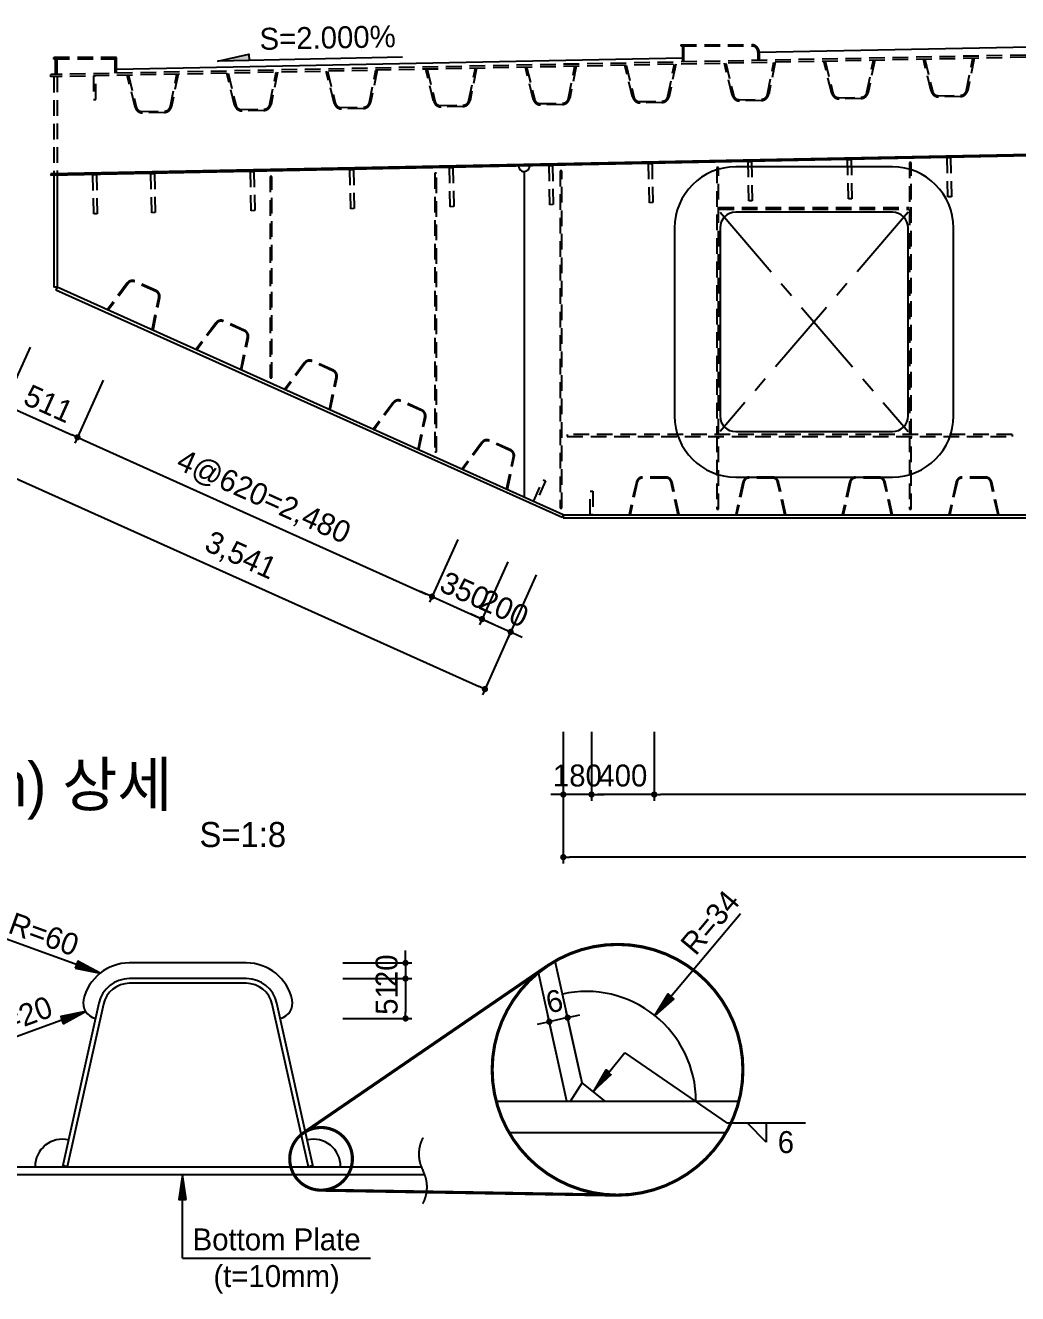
# Model space of a CAD drawing. Extents: x 2940 to 32027, y 1294 to 22572.
# Drawn here: x 6198 to 12530, y 2724 to 10817 of the extents above; entities that cross this region are included whole.
import ezdxf
from ezdxf.enums import TextEntityAlignment as Align

# ---------------------------------------------------------------- set-up
doc = ezdxf.new("R2010")
doc.units = 0
doc.header["$LTSCALE"] = 400
doc.linetypes.add('CENTER', pattern=[2, 1.25, -0.25, 0.25, -0.25])
doc.linetypes.add('HIDDEN', pattern=[0.375, 0.25, -0.125])
for name, color, linetype in [('_BAR_MARK_LNE', 1, 'Continuous'), ('CS-CNTL', 1, 'CENTER'), ('CS-CUTL', 1, 'CENTER'), ('CS-DIML', 1, 'Continuous'), ('CS-LEAL', 1, 'Continuous'), ('CS-LIN2', 1, 'Continuous'), ('CS-PATT', 1, 'Continuous'), ('CS-STEL-MAJR', 3, 'Continuous'), ('CS-STEL-MINR', 8, 'HIDDEN'), ('CS-SYMB', 3, 'Continuous'), ('CS-TEXT2', 6, 'Continuous'), ('CS-TEXT3', 2, 'Continuous'), ('CS-TEXT4', 7, 'Continuous'), ('CX-KEYP-LINE', 7, 'Continuous'), ('DIML', 1, 'Continuous')]:
    doc.layers.add(name, color=color, linetype=linetype)
doc.styles.add('HY견고딕', font='')
doc.styles.add('휴먼고딕', font='')
doc.styles.get('HY견고딕').set_extended_font_data('HYgtrE')
doc.styles.get('휴먼고딕').set_extended_font_data('휴먼고딕')
doc.dimstyles.new('일반도면_0001', dxfattribs={"dimtxt": 3.5, "dimasz": 1, "dimexe": 1, "dimexo": 5, "dimgap": 1.25, "dimtad": 1, "dimdec": 0, "dimzin": 0, "dimdsep": 46, "dimlunit": 6, "dimtxsty": '휴먼고딕', "dimblk": 'DOT', "dimcen": 0, "dimclrd": 1, "dimclre": 1, "dimclrt": 7, "dimadec": 0, "dimazin": 0, "dimtfac": 1, "dimtdec": 0, "dimtix": 1, "dimtmove": 2, "dimatfit": 3, "dimldrblk": 'NONE', "dimfxl": 1, "dimfrac": 2, "dimtolj": 1, "dimtzin": 0, "dimarcsym": 0})

# ---------------------------------------------------------------- blocks, each defined once
blk = doc.blocks.new('하부리브(320)')
at = {"layer": 'CS-STEL-MAJR'}
for points in [[(117.952120160684, 189.1563482385827, 0.4142135612881154), (133.135673010489, 213.0197034205194, 0.3515053981153542), (74.5653108417755, 259.9999999954016), (-74.5653108645929, 259.9999999936554, 0.3515053981527951), (-133.1356730101397, 213.0197034251178, 0.4142135614368478), (-117.9521201675525, 189.1563482385827)], [(160.0000000039581, 1.164153218269348e-10), (113.6122189444723, 208.6798022810835, 0.3515053981909682), (74.56531084200833, 239.9999999987776), (-74.56531084992457, 240.000000000291, 0.3515053982100823), (-113.612218950293, 208.6798022807925), (-159.9999999888241, -2.91038304567337e-10)], [(159.7105828509666, 1.301970345142763), (153.8535466211615, 5.820766091346741e-11), (107.7551827293355, 207.377831939375, 0.3515053981966936), (74.56531084317248, 234.0000000015134), (-74.56531086284667, 233.9999999979627, 0.3515053983389), (-107.7551827343414, 207.377831939375), (-153.8535466211615, 0), (-159.7105828521308, 1.301970339904074)]]:
    blk.add_lwpolyline(points, format="xyb", dxfattribs=at)
for centre, start, end in [((-159.9999999888241, -2.91038304567337e-10), 77.46740071724906, 179.9999989027675), ((160.0000001818407, -8.004135452210903e-07), 359.9999997598762, 102.5325992892621)]:
    blk.add_arc(centre, 35, start, end, dxfattribs=at)
blk = doc.blocks.new('_Dot')
at = {"layer": 'DIML'}
blk.add_line((0, 0), (-1, 0), dxfattribs=at)
at = {"layer": 'DIML', "const_width": 0.5}
blk.add_lwpolyline([(-0.25, 0, 1), (0.25, 0, 1)], format="xyb", close=True, dxfattribs=at)
blk = doc.blocks.new('*D86')
at = {"layer": 'CS-DIML', "color": 1, "lineweight": -2, "transparency": 16777216}
for p, q in [((8624.179350205513, 4874.461773278812), (8624.179350205513, 4914.461773278812)), ((8224.179350205528, 4834.461773278812), (8664.179350205513, 4834.461773278812)), ((8624.179350205513, 4834.461773278812), (8624.179350205513, 4734.461773295692)), ((8224.179350205528, 4734.461773295692), (8664.179350205513, 4734.461773295692)), ((8624.179350205513, 4694.461773295692), (8624.179350205513, 4654.461773295692))]:
    blk.add_line(p, q, dxfattribs=at)
at = {"layer": 'Defpoints', "color": 0, "transparency": 16777216}
for p in [(8224.179350205528, 4834.461773278812), (8224.179350205528, 4734.461773295692), (8624.179350205513, 4734.461773295692)]:
    blk.add_point(p, dxfattribs=at)
at = {"layer": 'CS-DIML', "color": 1, "lineweight": -2, "transparency": 16777216, "xscale": 40, "yscale": 40, "zscale": 40}
for p, rotation in [((8624.179350205513, 4834.461773278812), 270), ((8624.179350205513, 4734.461773295692), 90)]:
    blk.add_blockref('_Dot', p, dxfattribs=dict(at, rotation=rotation))
at = {"layer": 'CS-DIML', "color": 7, "transparency": 16777216, "insert": (8503.820375846539, 4784.461773287253), "char_height": 140, "attachment_point": 5, "rotation": 90, "style": '휴먼고딕'}
blk.add_mtext('\\A1;20', dxfattribs=at)
blk = doc.blocks.new('_None')
blk = doc.blocks.new('*D87')
at = {"layer": 'CS-DIML', "color": 1, "lineweight": -2, "transparency": 16777216}
for p, q in [((8224.179350205528, 4734.461773295692), (8664.179350205513, 4734.461773295692)), ((8624.179350205513, 4694.461773295692), (8624.179350205513, 4520.243514494718)), ((8224.179350205528, 4480.243514494718), (8664.179350205513, 4480.243514494718))]:
    blk.add_line(p, q, dxfattribs=at)
at = {"layer": 'Defpoints', "color": 0, "transparency": 16777216}
for p in [(8224.179350205528, 4734.461773295692), (8224.179350205528, 4480.243514494718), (8624.179350205513, 4480.243514494718)]:
    blk.add_point(p, dxfattribs=at)
at = {"layer": 'CS-DIML', "color": 1, "lineweight": -2, "transparency": 16777216, "xscale": 40, "yscale": 40, "zscale": 40}
for p, rotation in [((8624.179350205513, 4734.461773295692), 90), ((8624.179350205513, 4480.243514494718), 270)]:
    blk.add_blockref('_Dot', p, dxfattribs=dict(at, rotation=rotation))
at = {"layer": 'CS-DIML', "color": 7, "transparency": 16777216, "insert": (8504.179350205513, 4607.352643895206), "char_height": 140, "attachment_point": 5, "rotation": 90, "style": '휴먼고딕'}
blk.add_mtext('\\A1;51', dxfattribs=at)
blk = doc.blocks.new('*D95')
at = {"layer": 'CS-DIML', "color": 1, "lineweight": -2, "transparency": 16777216}
for p, q in [((9628.034626204972, 4069.206748373037), (9532.556801120365, 4498.72273750161)), ((9658.377327892238, 4485.715236281094), (9541.236603400785, 4459.675829399011)), ((9745.175350696452, 4095.246155255003), (9649.69752561182, 4524.762144383693)), ((9697.424235994838, 4494.395038561514), (9736.471144097437, 4503.074840841932)), ((9502.189695298184, 4450.996027118592), (9463.142787195586, 4442.316224838173))]:
    blk.add_line(p, q, dxfattribs=at)
at = {"layer": 'Defpoints', "color": 0, "transparency": 16777216}
for p in [(9541.236603400785, 4459.675829399011), (9628.034626204972, 4069.206748373037), (9745.175350696452, 4095.246155255003)]:
    blk.add_point(p, dxfattribs=at)
at = {"layer": 'CS-DIML', "color": 1, "lineweight": -2, "transparency": 16777216, "xscale": 40, "yscale": 40, "zscale": 40}
for p, rotation in [((9541.236603400785, 4459.675829399011), 12.53259928601215), ((9658.377327892238, 4485.715236281094), 192.5325992860122)]:
    blk.add_blockref('_Dot', p, dxfattribs=dict(at, rotation=rotation))
at = {"layer": 'CS-DIML', "color": 7, "transparency": 16777216, "insert": (9573.767558805253, 4589.83625714785), "char_height": 140, "attachment_point": 5, "rotation": 12.53259928601215, "style": '휴먼고딕'}
blk.add_mtext('\\A1;6', dxfattribs=at)
blk = doc.blocks.new('*D162')
at = {"layer": 'CS-DIML', "color": 1, "lineweight": -2, "transparency": 16777216}
for p, q in [((9276.125048074973, 7393.732913219642), (9095.787123996903, 6992.38738485308)), ((9458.554833721028, 7311.76112953582), (9278.21690964325, 6910.415601169913)), ((9075.695523607072, 7045.267698711598), (9039.209566482898, 7061.662055445941)), ((9112.181480731246, 7028.873341977254), (9294.611266377595, 6946.901558294087)), ((9331.097223501769, 6930.507201559744), (9367.583180625943, 6914.1128448254))]:
    blk.add_line(p, q, dxfattribs=at)
at = {"layer": 'Defpoints', "color": 0, "transparency": 16777216}
for p in [(9276.125048074973, 7393.732913219642), (9458.554833721028, 7311.76112953582), (9294.611266377595, 6946.901558294087)]:
    blk.add_point(p, dxfattribs=at)
at = {"layer": 'CS-DIML', "color": 1, "lineweight": -2, "transparency": 16777216, "xscale": 40, "yscale": 40, "zscale": 40}
for p, rotation in [((9112.181480731246, 7028.873341977254), 335.8040274175415), ((9294.611266377595, 6946.901558294087), 155.8040274175415)]:
    blk.add_blockref('_Dot', p, dxfattribs=dict(at, rotation=rotation))
at = {"layer": 'CS-DIML', "color": 7, "transparency": 16777216, "insert": (9252.726572599939, 7097.67275958495), "char_height": 140, "attachment_point": 5, "rotation": 335.8040274175415, "style": '휴먼고딕'}
blk.add_mtext('\\A1;200', dxfattribs=at)
blk = doc.blocks.new('*D163')
at = {"layer": 'CS-DIML', "color": 1, "lineweight": -2, "transparency": 16777216}
for p, q in [((8956.872923263036, 7537.183534635484), (8776.534999184743, 7135.838006268429)), ((9276.125048074973, 7393.732913219642), (9095.787123997197, 6992.387384853737)), ((8756.443398794912, 7188.718320126947), (8719.957441670738, 7205.112676861291)), ((8792.929355919086, 7172.323963392603), (9112.18148073154, 7028.873341977911)), ((9148.667437855715, 7012.478985243568), (9185.153394979889, 6996.084628509224))]:
    blk.add_line(p, q, dxfattribs=at)
at = {"layer": 'Defpoints', "color": 0, "transparency": 16777216}
for p in [(8956.872923263036, 7537.183534635484), (9276.125048074973, 7393.732913219642), (9112.18148073154, 7028.873341977911)]:
    blk.add_point(p, dxfattribs=at)
at = {"layer": 'CS-DIML', "color": 1, "lineweight": -2, "transparency": 16777216, "xscale": 40, "yscale": 40, "zscale": 40}
for p, rotation in [((8792.929355919086, 7172.323963392603), 335.8040274175415), ((9112.18148073154, 7028.873341977911), 155.8040274175415)]:
    blk.add_blockref('_Dot', p, dxfattribs=dict(at, rotation=rotation))
at = {"layer": 'CS-DIML', "color": 7, "transparency": 16777216, "insert": (9001.885617370832, 7210.383962134536), "char_height": 140, "attachment_point": 5, "rotation": 335.8040274175415, "style": '휴먼고딕'}
blk.add_mtext('\\A1;350', dxfattribs=at)
blk = doc.blocks.new('*D164')
at = {"layer": 'CS-DIML', "color": 1, "lineweight": -2, "transparency": 16777216}
for p, q in [((6694.738829284914, 8553.635787532088), (6514.400905203482, 8152.290259158047)), ((6567.281219062, 8172.381859547878), (8756.44339879543, 7188.718320128102)), ((8956.872923263036, 7537.183534635484), (8776.534999185262, 7135.838006269584))]:
    blk.add_line(p, q, dxfattribs=at)
at = {"layer": 'Defpoints', "color": 0, "transparency": 16777216}
for p in [(6694.738829284914, 8553.635787532088), (8956.872923263036, 7537.183534635484), (8792.929355919605, 7172.323963393758)]:
    blk.add_point(p, dxfattribs=at)
at = {"layer": 'CS-DIML', "color": 1, "lineweight": -2, "transparency": 16777216, "xscale": 40, "yscale": 40, "zscale": 40}
for p, rotation in [((6530.795261937826, 8188.776216282222), 155.8040274175415), ((8792.929355919605, 7172.323963393758), 335.8040274175415)]:
    blk.add_blockref('_Dot', p, dxfattribs=dict(at, rotation=rotation))
at = {"layer": 'CS-DIML', "color": 7, "transparency": 16777216, "insert": (7715.459244406377, 7799.831103513175), "char_height": 140, "attachment_point": 5, "rotation": 335.8040274175415, "style": '휴먼고딕'}
blk.add_mtext('\\A1;4@620=2,480', dxfattribs=at)
blk = doc.blocks.new('*D165')
at = {"layer": 'CS-DIML', "color": 1, "lineweight": -2, "transparency": 16777216}
for p, q in [((6228.554832302107, 8763.107796843531), (6048.216908223952, 8361.762268478566)), ((6694.738829284914, 8553.635787532086), (6514.400905207167, 8152.290259168027)), ((6101.097222082504, 8381.85386886831), (6494.309304817424, 8205.170573026578))]:
    blk.add_line(p, q, dxfattribs=at)
at = {"layer": 'Defpoints', "color": 0, "transparency": 16777216}
for p in [(6228.554832302107, 8763.107796843531), (6694.738829284914, 8553.635787532086), (6530.795261941571, 8188.776216292174)]:
    blk.add_point(p, dxfattribs=at)
at = {"layer": 'CS-DIML', "color": 1, "lineweight": -2, "transparency": 16777216, "xscale": 40, "yscale": 40, "zscale": 40}
for p, rotation in [((6064.611264958357, 8398.248225602712), 155.8040274174464), ((6530.795261941571, 8188.776216292174), 335.8040274174464)]:
    blk.add_blockref('_Dot', p, dxfattribs=dict(at, rotation=rotation))
at = {"layer": 'CS-DIML', "color": 7, "transparency": 16777216, "insert": (6346.886333653178, 8402.970092319885), "char_height": 140, "attachment_point": 5, "rotation": 335.80402741744643, "style": '휴먼고딕'}
blk.add_mtext('\\A1;511', dxfattribs=at)
blk = doc.blocks.new('*D166')
at = {"layer": 'CS-DIML', "color": 1, "lineweight": -2, "transparency": 16777216}
for p, q in [((6064.611264957318, 8398.248225602405), (5884.273340874323, 7996.902697224886)), ((5937.153654732841, 8016.994297614716), (9094.18174191, 6598.436343786703)), ((9294.611266377608, 6946.90155829409), (9114.273342299832, 6545.556029928185))]:
    blk.add_line(p, q, dxfattribs=at)
at = {"layer": 'Defpoints', "color": 0, "transparency": 16777216}
for p in [(6064.611264957318, 8398.248225602405), (9294.611266377608, 6946.90155829409), (9130.667699034175, 6582.041987052359)]:
    blk.add_point(p, dxfattribs=at)
at = {"layer": 'CS-DIML', "color": 1, "lineweight": -2, "transparency": 16777216, "xscale": 40, "yscale": 40, "zscale": 40}
for p, rotation in [((5900.667697608667, 8033.38865434906), 155.8040274175415), ((9130.667699034175, 6582.041987052359), 335.8040274175415)]:
    blk.add_blockref('_Dot', p, dxfattribs=dict(at, rotation=rotation))
at = {"layer": 'CS-DIML', "color": 7, "transparency": 16777216, "insert": (7569.264633799084, 7426.996334375895), "char_height": 140, "attachment_point": 5, "rotation": 335.8040274175415, "style": '휴먼고딕'}
blk.add_mtext('\\A1;3,541', dxfattribs=at)
blk = doc.blocks.new('*D172')
at = {"layer": 'CS-DIML', "color": 1, "lineweight": -2, "transparency": 16777216}
for p, q in [((10210.69557943378, 6309.30363346322), (10210.69557943378, 5869.30363346322)), ((19050.6955794396, 6309.30363346322), (19050.6955794396, 5869.30363346322)), ((19010.6955794396, 5909.30363346322), (10250.69557943378, 5909.30363346322))]:
    blk.add_line(p, q, dxfattribs=at)
at = {"layer": 'Defpoints', "color": 0, "transparency": 16777216}
for p in [(10210.69557943378, 6309.30363346322), (19050.6955794396, 6309.30363346322), (10210.69557943378, 5909.30363346322)]:
    blk.add_point(p, dxfattribs=at)
at = {"layer": 'CS-DIML', "color": 1, "lineweight": -2, "transparency": 16777216, "xscale": 40, "yscale": 40, "zscale": 40, "rotation": 180}
blk.add_blockref('_Dot', (10210.69557943378, 5909.30363346322), dxfattribs=at)
at = {"layer": 'CS-DIML', "color": 1, "lineweight": -2, "transparency": 16777216, "xscale": 40, "yscale": 40, "zscale": 40}
blk.add_blockref('_Dot', (19050.6955794396, 5909.30363346322), dxfattribs=at)
at = {"layer": 'CS-DIML', "color": 7, "transparency": 16777216, "insert": (14630.69557943669, 6040.07286423245), "char_height": 140, "attachment_point": 5, "style": '휴먼고딕'}
blk.add_mtext('\\A1;13@680=8,840', dxfattribs=at)
blk = doc.blocks.new('*D173')
at = {"layer": 'CS-DIML', "color": 1, "lineweight": -2, "transparency": 16777216}
for p, q in [((9810.695579457766, 6309.30363346322), (9810.695579457766, 5869.30363346322)), ((10210.69557943378, 6309.30363346322), (10210.69557943378, 5869.30363346322)), ((10170.69557943378, 5909.30363346322), (9850.695579457766, 5909.30363346322))]:
    blk.add_line(p, q, dxfattribs=at)
at = {"layer": 'Defpoints', "color": 0, "transparency": 16777216}
for p in [(9810.695579457766, 6309.30363346322), (10210.69557943378, 6309.30363346322), (9810.695579457766, 5909.30363346322)]:
    blk.add_point(p, dxfattribs=at)
at = {"layer": 'CS-DIML', "color": 1, "lineweight": -2, "transparency": 16777216, "xscale": 40, "yscale": 40, "zscale": 40, "rotation": 180}
blk.add_blockref('_Dot', (9810.695579457766, 5909.30363346322), dxfattribs=at)
at = {"layer": 'CS-DIML', "color": 1, "lineweight": -2, "transparency": 16777216, "xscale": 40, "yscale": 40, "zscale": 40}
blk.add_blockref('_Dot', (10210.69557943378, 5909.30363346322), dxfattribs=at)
at = {"layer": 'CS-DIML', "color": 7, "transparency": 16777216, "insert": (10010.69557944577, 6029.662607822194), "char_height": 140, "attachment_point": 5, "style": '휴먼고딕'}
blk.add_mtext('\\A1;400', dxfattribs=at)
blk = doc.blocks.new('*D174')
at = {"layer": 'CS-DIML', "color": 1, "lineweight": -2, "transparency": 16777216}
for p, q in [((9630.69557943169, 6309.30363346322), (9630.69557943169, 5869.30363346322)), ((9810.695579457766, 6309.30363346322), (9810.695579457766, 5869.30363346322)), ((9590.69557943169, 5909.30363346322), (9550.69557943169, 5909.30363346322)), ((9810.695579457766, 5909.30363346322), (9630.69557943169, 5909.30363346322)), ((9850.695579457766, 5909.30363346322), (9890.695579457766, 5909.30363346322))]:
    blk.add_line(p, q, dxfattribs=at)
at = {"layer": 'Defpoints', "color": 0, "transparency": 16777216}
for p in [(9630.69557943169, 6309.30363346322), (9810.695579457766, 6309.30363346322), (9630.69557943169, 5909.30363346322)]:
    blk.add_point(p, dxfattribs=at)
at = {"layer": 'CS-DIML', "color": 1, "lineweight": -2, "transparency": 16777216, "xscale": 40, "yscale": 40, "zscale": 40}
blk.add_blockref('_Dot', (9630.69557943169, 5909.30363346322), dxfattribs=at)
at = {"layer": 'CS-DIML', "color": 1, "lineweight": -2, "transparency": 16777216, "xscale": 40, "yscale": 40, "zscale": 40, "rotation": 180}
blk.add_blockref('_Dot', (9810.695579457766, 5909.30363346322), dxfattribs=at)
at = {"layer": 'CS-DIML', "color": 7, "transparency": 16777216, "insert": (9720.695579444728, 6029.662607822194), "char_height": 140, "attachment_point": 5, "style": '휴먼고딕'}
blk.add_mtext('\\A1;180', dxfattribs=at)
blk = doc.blocks.new('*D177')
at = {"layer": 'CS-DIML', "color": 1, "lineweight": -2, "transparency": 16777216}
for p, q in [((9630.69557943169, 5909.30363346322), (9630.69557943169, 5469.30363346322)), ((19630.69557944659, 5909.30363346322), (19630.69557944659, 5469.30363346322)), ((19590.69557944659, 5509.30363346322), (9670.69557943169, 5509.30363346322))]:
    blk.add_line(p, q, dxfattribs=at)
at = {"layer": 'Defpoints', "color": 0, "transparency": 16777216}
for p in [(9630.69557943169, 5909.30363346322), (19630.69557944659, 5909.30363346322), (9630.69557943169, 5509.30363346322)]:
    blk.add_point(p, dxfattribs=at)
at = {"layer": 'CS-DIML', "color": 1, "lineweight": -2, "transparency": 16777216, "xscale": 40, "yscale": 40, "zscale": 40, "rotation": 180}
blk.add_blockref('_Dot', (9630.69557943169, 5509.30363346322), dxfattribs=at)
at = {"layer": 'CS-DIML', "color": 1, "lineweight": -2, "transparency": 16777216, "xscale": 40, "yscale": 40, "zscale": 40}
blk.add_blockref('_Dot', (19630.69557944659, 5509.30363346322), dxfattribs=at)
at = {"layer": 'CS-DIML', "color": 7, "transparency": 16777216, "insert": (14630.69557943914, 5640.07286423245), "char_height": 140, "attachment_point": 5, "style": '휴먼고딕'}
blk.add_mtext('\\A1;10,000', dxfattribs=at)

msp = doc.modelspace()

# ---------------------------------------------------------------- hatches: boundary and pattern name
at = {"layer": 'CS-LEAL'}
msp.add_hatch(color=256, dxfattribs=at).paths.add_polyline_path([(7624.77582443627, 10633.94170837807), (7425.615652488232, 10589.95050573899), (7625.575664484226, 10593.94970597878)])

# ---------------------------------------------------------------- linework, layer by layer
at = {"layer": '_BAR_MARK_LNE'}
for p, q in [((10023.34665278262, 4261.450696094986), (9823.802382978938, 4011.450696094676)), ((10023.34665278262, 4261.450696094986), (10676.09711680246, 3811.450696095237)), ((11176.09711680246, 3811.450696095237), (10676.09711680246, 3811.450696095237)), ((10926.09711680246, 3691.450696095237), (10806.09711680246, 3811.450696095237)), ((10926.09711680246, 3811.450696095237), (10926.09711680246, 3691.450696095237))]:
    msp.add_line(p, q, dxfattribs=at)
msp.add_lwpolyline([(9823.802382978938, 4011.450696094676, 0, 47.99999999999999, 0), (9923.61453087713, 4136.500826570178, 0, 0, 0)], format="xyseb", dxfattribs=at)
msp.add_lwpolyline([(9823.802382978938, 4011.450696094676), (9904.857011305903, 4151.472648754921), (9923.61453087721, 4136.500826570225)], dxfattribs=at)
at = {"layer": 'CS-CNTL'}
for p, q in [((11830.69557943914, 9624.863679341479), (10630.69557943914, 8224.863679341479)), ((10630.69557943914, 9624.863679341479), (11830.69557943914, 8224.863679341479))]:
    msp.add_line(p, q, dxfattribs=at)
at = {"layer": 'CS-CUTL'}
msp.add_lwpolyline([(8735.095620508117, 3719.461773301491, 0.2499999999999996), (8735.095620508117, 3509.461773301491, -0.2500000000000003), (8735.095620508117, 3299.461773301491)], format="xyb", dxfattribs=at)
at = {"layer": 'CS-LEAL'}
for p, q in [((10214.8131994834, 4498.924078064072), (10761.18266771696, 5150.061854715199)), ((6674.558591243192, 4768.480528013819), (6054.361461524495, 4994.213822608761)), ((6582.664824264204, 4524.178818716018), (5962.467694545507, 4298.445524121076)), ((7201.390356552816, 2950.336183843401), (7201.390356552816, 3484.461773301276)), ((7201.390356552816, 2950.336183843405), (8401.390356552816, 2950.336183843405))]:
    msp.add_line(p, q, dxfattribs=at)
for points in [[(7625.575664484226, 10593.94970597878), (7425.615652488232, 10589.95050573899), (7624.77582443627, 10633.94170837807), (7625.575664484226, 10593.94970597887)], [(6515.999288477629, 4800.651128047053), (6674.558591243192, 4768.480528013819), (6532.416255357268, 4845.756373844803)], [(10336.0442836681, 4606.064286330618), (10214.8131994834, 4498.924078064067), (10299.27415039837, 4636.918091595586)], [(6440.522488378272, 4446.902972885038), (6582.664824264204, 4524.178818716018), (6424.105521498634, 4492.008218682788)], [(7225.39035655294, 3324.461773301193), (7201.390356552816, 3484.461773301276), (7177.390356552853, 3324.46177330124)]]:
    msp.add_lwpolyline(points, close=True, dxfattribs=at)
for points in [[(6674.558591243192, 4768.480528013819, 0, 48, 0), (6524.207771917449, 4823.203750945928, 0, 0, 0)], [(10214.8131994834, 4498.924078064067, 0, 47.99999999999999, 0), (10317.65921703324, 4621.491188963102, 0, 0, 0)], [(6582.664824264204, 4524.178818716018, 0, 48, 0), (6432.314004938453, 4469.455595783913, 0, 0, 0)], [(7201.390356552816, 3484.461773301276, 0, 48, 0), (7201.390356553013, 3324.461773301124, 0, 0, 0)]]:
    msp.add_lwpolyline(points, format="xyseb", dxfattribs=at)
at = {"layer": 'CS-LIN2'}
for p, q in [((16630.69557943914, 10758.86647906012), (10880.6955794395, 10643.86647906059)), ((10390.69557943955, 10609.06647906052), (6780.695579439212, 10536.8664790608))]:
    msp.add_line(p, q, dxfattribs=at)
at = {"layer": 'CS-PATT'}
msp.add_line((9380.695579438965, 9884.737691937991), (9380.695579438965, 7807.197012669991), dxfattribs=at)
msp.add_arc((9380.695579438965, 9919.737691937991), 35, 181.1457628388003, 1.145762838800301, dxfattribs=at)
at = {"layer": 'CS-STEL-MAJR'}
for p, q in [((16630.69557943914, 10074.7396917376), (6360.695579436753, 9869.339691738163)), ((16630.69557943914, 10064.73769193757), (6360.695579436753, 9859.337691938128)), ((9380.695579438965, 9929.739691738027), (9380.695579438965, 9919.737691937991)), ((6360.695579436753, 9869.339691738163), (6360.695579436753, 9859.337691938128)), ((6380.695578014245, 9859.737691909688), (6380.695578014274, 9146.210346647074)), ((6400.695578014245, 9860.137691909682), (6400.695578014274, 9146.210346647074)), ((6400.695578014274, 9146.210346647074), (6380.695578014274, 9146.210346647074)), ((6400.695578014274, 9146.210346647074), (6392.863887233863, 9127.80750394473)), ((9630.69557943169, 7694.863679339616), (6400.695578014303, 9146.210346647089)), ((9622.498401064455, 7676.620700777554), (6392.862329027208, 9127.803842483527)), ((9630.69557943169, 7694.863679339616), (9622.498401064484, 7676.620700777452)), ((9630.69557943169, 7694.863679339616), (19630.69557944659, 7694.863679340548)), ((9630.69557943169, 7694.863679339616), (9630.69557943169, 7674.863679339383)), ((9630.69557943169, 7674.863679339383), (19630.69557944659, 7674.86367934078)), ((9676.2494729139, 3952.880333939451), (9750.782679555588, 4070.021058249878)), ((9896.822086402288, 3952.880333939478), (9750.782679555588, 4070.021058249878)), ((9202.225236610386, 3952.880333939396), (10751.41893619842, 3952.880333939576)), ((9284.00156151333, 3752.880333938983), (10669.64261129553, 3752.880333939176)), ((5723.680520827351, 3534.461773301226), (8723.680520827373, 3534.461773301575)), ((5746.510720188824, 3484.461773301073), (8746.510720188824, 3484.461773301491))]:
    msp.add_line(p, q, dxfattribs=at)
for points in [[(10340.69557943914, 9524.863679341479), (10340.69557943914, 8324.863679341479, 0.4142135623730951), (10730.69557943914, 7934.863679341479), (11730.69557943914, 7934.863679341479, 0.4142135623730951), (12120.69557943914, 8324.863679341479), (12120.69557943914, 9524.863679341479, 0.4142135623730951), (11730.69557943914, 9914.863679341479), (10730.69557943914, 9914.863679341479, 0.4142135623730951)], [(10630.69557943914, 9524.863679341479), (10630.69557943914, 8324.863679341479, 0.414213562373095), (10730.69557943914, 8224.863679341479), (11730.69557943914, 8224.863679341479, 0.414213562373095), (11830.69557943914, 8324.863679341479), (11830.69557943914, 9524.863679341479, 0.414213562373095), (11730.69557943914, 9624.863679341479), (10730.69557943914, 9624.863679341479, 0.414213562373095)]]:
    msp.add_lwpolyline(points, format="xyb", close=True, dxfattribs=at)
for points in [[(9750.782679555588, 4070.021058249878), (9578.181456894716, 4846.483915400406)], [(9653.893018746356, 3952.880333942127), (9471.558476050792, 4773.129448218333)]]:
    msp.add_lwpolyline(points, dxfattribs=at)
msp.add_arc((9776.82208995994, 3952.880317932691), 700, 359.9999997598762, 102.5325992889569, dxfattribs=at)
at = {"layer": 'CS-STEL-MINR'}
for p, q in [((16630.69557943914, 10708.86647906012), (6360.695579437277, 10503.46647906093)), ((16630.69557943914, 10694.86367934008), (6360.695579436753, 10489.46367934064)), ((10380.69557943955, 10693.86931681074), (10832.69557943955, 10693.86931681074)), ((10380.69557943955, 10685.86931681074), (10832.69557943955, 10685.86931681074)), ((6780.695579439343, 10611.86647906168), (6380.695579441206, 10611.86647906168)), ((6380.695579441206, 10601.86647763419), (6380.695579441206, 10611.86647906168)), ((6780.695579439343, 10511.86647906168), (6780.695579439343, 10611.86647906168)), ((10872.69557943955, 10645.86931681076), (10872.69557943955, 10593.70927878049)), ((10880.69557943955, 10645.86931681076), (10880.69557943955, 10593.86927878039)), ((6780.695579439343, 10601.86647768285), (6380.695579441206, 10601.86647763419)), ((6390.695579437481, 10504.06647906093), (6390.695579441206, 10601.86647763419)), ((6390.695578012557, 10504.06647903253), (6390.69557801442, 10601.85847843405)), ((6400.695578012557, 10504.26647903248), (6400.69557801442, 10601.86647763536)), ((6770.695578012557, 10511.66647903332), (6770.695578012557, 10601.86647768146)), ((6360.695579436753, 10489.46367934064), (6360.695579437277, 10503.46647906093)), ((6380.695578014216, 10489.86367931238), (6380.695578014245, 9869.739691709723)), ((6400.695578014216, 10490.26367931228), (6400.695578014245, 9870.139691709717)), ((10620.69557943914, 9654.863679341479), (11840.69557943914, 9654.863679341479)), ((10620.69557943914, 9644.863679341479), (11840.69557943914, 9644.863679341479)), ((12495.6955794392, 8206.863679342352), (12495.6955794392, 8194.863679342061))]:
    msp.add_line(p, q, dxfattribs=at)
for points in [[(10380.69557943955, 10693.86931681074), (10380.69557943955, 10685.86931681074)], [(10390.69557943955, 10685.86931681074), (10390.69557943955, 10584.0692787804)], [(10398.69557943955, 10685.86931681074), (10398.69557943955, 10584.22927878041)], [(10620.69557943914, 8206.863679341945), (10620.69557943914, 9909.563679341432), (10610.69557943879, 9909.563679341432), (10610.69557943885, 8206.863679341945)], [(11850.69557943931, 8206.863679342177), (11850.69557943914, 9942.163679341293), (11840.69557943879, 9942.163679341293), (11840.69557943908, 8206.863679342177)], [(12495.6955794392, 8206.863679342352), (9655.69557945404, 8206.863679341945), (9655.69557945404, 8194.863679341712), (12495.6955794392, 8194.863679342061)], [(10610.69557943885, 8194.863679341712), (10610.69557943891, 7729.863679341479), (10620.69557943914, 7729.863679341479), (10620.69557943914, 8194.863679341712)], [(11840.69557943908, 8194.863679341945), (11840.69557943914, 7729.863679341246), (11850.69557943937, 7729.863679341246), (11850.69557943931, 8194.863679341945)]]:
    msp.add_lwpolyline(points, dxfattribs=at)
for points in [[(12252.71317856218, 10607.30403131494), (12211.36506492933, 10402.01942773446, -0.3514994078389825), (12165.26988022137, 10363.50677015964), (12025.79934323815, 10360.71735942658, -0.3514994078392805), (11978.20112959022, 10397.35614903801), (11928.67798033849, 10600.82332736596)], [(11936.87165178498, 10600.98720079451), (11985.9741971888, 10399.24808458335, 0.3514994078392805), (12025.63937522893, 10368.71575990631), (12165.10991221215, 10371.50517063937, 0.3514994078389825), (12203.52256613533, 10403.59905195132), (12244.51950711568, 10607.14015788652)], [(8442.713178562175, 10531.10403131522), (8401.365064929327, 10325.81942773474, -0.3514994078389825), (8355.26988022137, 10287.30677015992), (8215.799343238148, 10284.51735942686, -0.3514994078392805), (8168.201129590219, 10321.15614903829), (8118.677980338485, 10524.62332736624)], [(8126.871651784983, 10524.78720079479), (8175.9741971888, 10323.04808458363, 0.3514994078392805), (8215.63937522893, 10292.51575990659), (8355.109912212152, 10295.30517063965, 0.3514994078389825), (8393.522566135332, 10327.3990519516), (8434.519507115678, 10530.9401578868)], [(9077.713178562175, 10543.80403131517), (9036.365064929327, 10338.51942773469, -0.3514994078389825), (8990.26988022137, 10300.00677015988), (8850.799343238148, 10297.21735942681, -0.3514994078392805), (8803.20112959022, 10333.85614903824), (8753.677980338485, 10537.32332736619)], [(8761.871651784983, 10537.48720079474), (8810.9741971888, 10335.74808458358, 0.3514994078392805), (8850.63937522893, 10305.21575990654), (8990.109912212152, 10308.00517063961, 0.3514994078389825), (9028.522566135332, 10340.09905195155), (9069.519507115678, 10543.64015788675)], [(9712.713178562175, 10556.50403131513), (9671.365064929327, 10351.21942773464, -0.3514994078389825), (9625.26988022137, 10312.70677015983), (9485.799343238148, 10309.91735942676, -0.3514994078392805), (9438.20112959022, 10346.5561490382), (9388.677980338485, 10550.02332736615)], [(9396.871651784983, 10550.1872007947), (9445.9741971888, 10348.44808458354, 0.3514994078392805), (9485.63937522893, 10317.91575990649), (9625.109912212152, 10320.70517063956, 0.3514994078389825), (9663.522566135332, 10352.7990519515), (9704.519507115678, 10556.34015788671)], [(10347.71317856218, 10569.20403131508), (10306.36506492933, 10363.9194277346, -0.3514994078389825), (10260.26988022137, 10325.40677015978), (10120.79934323815, 10322.61735942672, -0.3514994078392805), (10073.20112959022, 10359.25614903815), (10023.67798033849, 10562.7233273661)], [(10031.87165178498, 10562.88720079465), (10080.9741971888, 10361.14808458349, 0.3514994078392805), (10120.63937522893, 10330.61575990645), (10260.10991221215, 10333.40517063951, 0.3514994078389825), (10298.52256613533, 10365.49905195146), (10339.51950711568, 10569.04015788666)], [(10982.71317856218, 10581.90403131503), (10941.36506492933, 10376.61942773455, -0.3514994078389825), (10895.26988022137, 10338.10677015974), (10755.79934323815, 10335.31735942667, -0.3514994078392805), (10708.20112959022, 10371.9561490381), (10658.67798033849, 10575.42332736605)], [(10666.87165178498, 10575.5872007946), (10715.9741971888, 10373.84808458344, 0.3514994078392805), (10755.63937522893, 10343.3157599064), (10895.10991221215, 10346.10517063947, 0.3514994078389825), (10933.52256613533, 10378.19905195141), (10974.51950711568, 10581.74015788661)], [(11617.71317856218, 10594.60403131499), (11576.36506492933, 10389.3194277345, -0.3514994078389825), (11530.26988022137, 10350.80677015969), (11390.79934323815, 10348.01735942663, -0.3514994078392805), (11343.20112959022, 10384.65614903806), (11293.67798033849, 10588.12332736601)], [(11301.87165178498, 10588.28720079456), (11350.9741971888, 10386.5480845834, 0.3514994078392805), (11390.63937522893, 10356.01575990636), (11530.10991221215, 10358.80517063942, 0.3514994078389825), (11568.52256613533, 10390.89905195136), (11609.51950711568, 10594.44015788657)], [(7172.713178562175, 10505.70403131531), (7131.365064929327, 10300.41942773483, -0.3514994078389825), (7085.269880221371, 10261.90677016002), (6945.799343238148, 10259.11735942695, -0.3514994078392805), (6898.201129590219, 10295.75614903838), (6848.677980338485, 10499.22332736633)], [(6856.871651784983, 10499.38720079488), (6905.9741971888, 10297.64808458372, 0.3514994078392805), (6945.63937522893, 10267.11575990668), (7085.109912212152, 10269.90517063975, 0.3514994078389825), (7123.522566135332, 10301.99905195169), (7164.519507115678, 10505.54015788689)], [(7807.713178562175, 10518.40403131527), (7766.365064929327, 10313.11942773478, -0.3514994078389825), (7720.269880221371, 10274.60677015997), (7580.799343238148, 10271.8173594269, -0.3514994078392805), (7533.201129590219, 10308.45614903834), (7483.677980338485, 10511.92332736628)], [(7491.871651784983, 10512.08720079484), (7540.9741971888, 10310.34808458368, 0.3514994078392805), (7580.63937522893, 10279.81575990663), (7720.109912212152, 10282.6051706397, 0.3514994078389825), (7758.522566135332, 10314.69905195164), (7799.519507115678, 10518.24015788685)], [(7012.829615810828, 8871.162024460327), (7056.041667717654, 9080.522490359801, 0.3515053981909682), (7033.26094231318, 9125.094391457738), (6897.230244740029, 9186.213878071912, 0.3515053982100823), (6848.777066779381, 9173.647838007442), (6720.939038752986, 9002.310379464167)], [(7013.099219339638, 8872.468241519253), (7007.223078858282, 8873.681078367403), (7050.165527251083, 9081.735327205026, 0.3515053981966936), (7030.801910659007, 9119.621443139798), (6894.771213070897, 9180.740929755137, 0.3515053983389), (6853.586011818203, 9170.059795697382), (6726.545575691795, 8999.791325563509), (6721.736630638683, 9003.379367878328)], [(7578.361951235856, 8617.049495078712), (7621.574003142683, 8826.409960978186, 0.3515053981909682), (7598.793277738208, 8870.981862076123), (7462.762580165057, 8932.101348690298, 0.3515053982100823), (7414.30940220441, 8919.535308625827), (7286.471374178014, 8748.197850082552)], [(7578.631554764666, 8618.355712137638), (7572.755414283311, 8619.568548985788), (7615.697862676112, 8827.622797823411, 0.3515053981966936), (7596.334246084036, 8865.508913758184), (7460.303548495925, 8926.628400373522, 0.3515053983389), (7419.118347243231, 8915.947266315767), (7292.077911116823, 8745.678796181894), (7287.268966063712, 8749.266838496713)], [(8143.894286660885, 8362.936965696865), (8187.106338567712, 8572.297431596338, 0.3515053981909682), (8164.325613163237, 8616.869332694276), (8028.294915590086, 8677.98881930845, 0.3515053982100823), (7979.841737629438, 8665.42277924398), (7852.003709603043, 8494.085320700704)], [(8144.163890189695, 8364.24318275579), (8138.287749708339, 8365.45601960394), (8181.230198101141, 8573.510268441563, 0.3515053981966936), (8161.866581509064, 8611.396384376336), (8025.835883920954, 8672.515870991674, 0.3515053983389), (7984.65068266826, 8661.834736933919), (7857.610246541852, 8491.566266800046), (7852.80130148874, 8495.154309114865)], [(8709.426622085884, 8108.824436315235), (8752.63867399274, 8318.184902214709, 0.3515053981909682), (8729.857948588266, 8362.756803312646), (8593.827251015085, 8423.87628992682, 0.3515053982100823), (8545.374073054467, 8411.31024986235), (8417.536045028042, 8239.972791319075)], [(8709.696225614694, 8110.130653374161), (8703.820085133368, 8111.343490222311), (8746.76253352614, 8319.397739059934, 0.3515053981966936), (8727.398916934064, 8357.283854994706), (8591.368219345983, 8418.403341610045, 0.3515053983389), (8550.18301809326, 8407.72220755229), (8423.14258196688, 8237.453737418416), (8418.33363691374, 8241.041779733236)], [(9274.958957510913, 7854.711906933606), (9318.171009417769, 8064.072372833079, 0.3515053981909682), (9295.390284013294, 8108.644273931017), (9159.359586440114, 8169.763760545191, 0.3515053982100823), (9110.906408479495, 8157.197720480721), (8983.06838045307, 7985.860261937445)], [(9275.228561039723, 7856.018123992531), (9269.352420558396, 7857.230960840681), (9312.294868951169, 8065.285209678304, 0.3515053981966936), (9292.931252359092, 8103.171325613077), (9156.900554771011, 8164.290812228415, 0.3515053983389), (9115.715353518288, 8153.60967817066), (8988.674917391909, 7983.341208036787), (8983.865972338768, 7986.929250351606)], [(10370.69557944758, 7694.863679340198), (10324.30779838809, 7903.543481621165, 0.3515053981909682), (10285.26089028563, 7934.86367933886), (10136.1302685937, 7934.863679340373, 0.3515053982100823), (10097.08336049333, 7903.543481620874), (10050.6955794548, 7694.863679339791)], [(11050.69557944758, 7694.863679340198), (11004.30779838809, 7903.543481621165, 0.3515053981909682), (10965.26089028563, 7934.86367933886), (10816.1302685937, 7934.863679340373, 0.3515053982100823), (10777.08336049333, 7903.543481620874), (10730.6955794548, 7694.863679339791)], [(11730.69557944758, 7694.863679340198), (11684.30779838809, 7903.543481621165, 0.3515053981909682), (11645.26089028563, 7934.86367933886), (11496.1302685937, 7934.863679340373, 0.3515053982100823), (11457.08336049333, 7903.543481620874), (11410.6955794548, 7694.863679339791)], [(12410.69557944758, 7694.863679340198), (12364.30779838809, 7903.543481621165, 0.3515053981909682), (12325.26089028563, 7934.86367933886), (12176.1302685937, 7934.863679340373, 0.3515053982100823), (12137.08336049333, 7903.543481620874), (12090.6955794548, 7694.863679339791)], [(10370.40616229459, 7696.165649685225), (10364.54912606478, 7694.86367934014), (10318.45076217296, 7902.241511279457, 0.3515053981966936), (10285.26089028679, 7928.863679341595), (10136.13026858078, 7928.863679338045, 0.3515053983389), (10102.94039670928, 7902.241511279457), (10056.84203282246, 7694.863679340082), (10050.98499659149, 7696.165649679986)], [(11050.40616229459, 7696.165649685225), (11044.54912606478, 7694.86367934014), (10998.45076217296, 7902.241511279457, 0.3515053981966936), (10965.26089028679, 7928.863679341595), (10816.13026858078, 7928.863679338045, 0.3515053983389), (10782.94039670928, 7902.241511279457), (10736.84203282246, 7694.863679340082), (10730.98499659149, 7696.165649679986)], [(11730.40616229459, 7696.165649685225), (11724.54912606478, 7694.86367934014), (11678.45076217296, 7902.241511279457, 0.3515053981966936), (11645.26089028679, 7928.863679341595), (11496.13026858078, 7928.863679338045, 0.3515053983389), (11462.94039670928, 7902.241511279457), (11416.84203282246, 7694.863679340082), (11410.98499659149, 7696.165649679986)], [(12410.40616229459, 7696.165649685225), (12404.54912606478, 7694.86367934014), (12358.45076217296, 7902.241511279457, 0.3515053981966936), (12325.26089028679, 7928.863679341595), (12176.13026858078, 7928.863679338045, 0.3515053983389), (12142.94039670928, 7902.241511279457), (12096.84203282246, 7694.863679340082), (12090.98499659149, 7696.165649679986)]]:
    msp.add_lwpolyline(points, format="xyb", dxfattribs=at)
for points in [[(6632.695579455729, 10494.90367934194), (6632.695579455729, 10345.06367934185), (6648.695579455729, 10345.06367934185), (6648.695579455729, 10495.223679342)], [(11471.69238039889, 9711.507632956129), (11449.69677907936, 9711.067720929614), (11444.69777877946, 9961.017735924559), (11466.69338009899, 9961.457647951074)], [(12106.69238039889, 9724.207632956082), (12084.69677907936, 9723.767720929567), (12079.69777877946, 9973.717735924512), (12101.69338009899, 9974.157647951028)], [(7661.69238039889, 9635.307632956408), (7639.696779079357, 9634.867720929893), (7634.69777877946, 9884.817735924838), (7656.693380098994, 9885.257647951354)], [(8296.69238039889, 9648.007632956362), (8274.696779079357, 9647.567720929846), (8269.69777877946, 9897.517735924792), (8291.693380098994, 9897.957647951307)], [(8931.69238039889, 9660.707632956315), (8909.696779079357, 9660.2677209298), (8904.69777877946, 9910.217735924745), (8926.693380098994, 9910.65764795126)], [(9566.69238039889, 9673.407632956269), (9544.696779079357, 9672.967720929753), (9539.69777877946, 9922.917735924699), (9561.693380098994, 9923.357647951214)], [(9610.69557943879, 9889.563679339337), (9610.695579438907, 7736.247223639135), (9620.69557943914, 7736.247223639135), (9620.69557943914, 9889.563679339337)], [(10201.69238039889, 9686.107632956222), (10179.69677907936, 9685.667720929707), (10174.69777877946, 9935.617735924652), (10196.69338009899, 9936.057647951167)], [(10836.69238039889, 9698.807632956175), (10814.69677907936, 9698.36772092966), (10809.69777877946, 9948.317735924606), (10831.69338009899, 9948.75764795112)], [(6656.692380415392, 9615.20763295681), (6634.696779095859, 9614.767720930295), (6629.697778795962, 9864.71773592524), (6651.693380115496, 9865.157647951755)], [(7026.69238039889, 9622.607632956455), (7004.696779079357, 9622.16772092994), (6999.69777877946, 9872.117735924885), (7021.693380098994, 9872.5576479514)], [(7760.69557943879, 9852.43769193809), (7760.695579438907, 8567.87034600528), (7770.69557943914, 8567.87034600528), (7770.69557943914, 9852.43769193809)], [(8810.69557943879, 9873.437691938032), (8810.695579438907, 8096.070346003997), (8820.69557943914, 8096.070346003997), (8820.69557943914, 9873.437691938032)], [(9440.968602385692, 7780.114334356362), (9502.447440115066, 7916.936673582883), (9517.04182296677, 7910.378930891691), (9455.562985235418, 7773.55659166517)], [(9802.695579455903, 7694.863679339616), (9802.695579457766, 7844.863679339849), (9818.695579457766, 7844.863679339616), (9818.695579455903, 7694.863679339383)]]:
    msp.add_lwpolyline(points, close=True, dxfattribs=at)
for radius in [48, 40]:
    msp.add_arc((10832.69557943955, 10645.86931681074), radius, 0, 90, dxfattribs=at)
at = {"layer": 'CS-SYMB', "color": 1}
msp.add_line((8604.834188114073, 10613.53487645075), (7425.615652488232, 10589.95050573899), dxfattribs=at)
at = {"layer": 'CX-KEYP-LINE', "linetype": 'HIDDEN', "lineweight": 0, "const_width": 20, "flags": 128}
for points in [[(10741.93154524075, 3919.19722434466, 47820.16150721989), (10741.91199573682, 3919.133226260145)], [(8276.372985286529, 3526.040995902724, 47820.16150721989), (8276.368097910548, 3526.024996381595)]]:
    msp.add_lwpolyline(points, format="xyb", close=True, dxfattribs=at)
for points in [[(9521.339203101488, 4810.55473873972), (7972.081492942729, 3749.470331979208)], [(9959.27774088792, 3353.072559751903), (8081.749436826256, 3384.489723914001)]]:
    msp.add_lwpolyline(points, dxfattribs=at)

# ---------------------------------------------------------------- block references
at = {"layer": 'CS-STEL-MAJR', "xscale": 5, "yscale": 5, "zscale": 5}
msp.add_blockref('하부리브(320)', (7235.09562055744, 3534.461773301869), dxfattribs=at)

# ---------------------------------------------------------------- texts
at = {"layer": 'CS-TEXT2', "style": 'HY견고딕'}
msp.add_text('U-RIB(Bottom) 상세', height=280, dxfattribs=at).set_placement((5533.532106012484, 5973.987752220002), align=Align.MIDDLE_CENTER)
at = {"layer": 'CS-TEXT3', "style": 'HY견고딕'}
msp.add_text('S=1:8', height=160, dxfattribs=at).set_placement((7309.336846977276, 5653.987752220002), align=Align.MIDDLE_LEFT)
at = {"layer": 'CS-TEXT4', "style": '휴먼고딕'}
msp.add_text('S=2.000%', height=140, rotation=1.145762839018182, dxfattribs=at).set_placement((8126.915202862037, 10739.46008497809), align=Align.MIDDLE_CENTER)
for s, rotation, p in [('R=34', 50.0000000000776, (10507.29626182594, 4847.491818383745)), ('R=60', 339.9999999999657, (6065.592188423849, 4990.126172308466)), ('R=20', 20.00000000003921, (5973.02377033254, 4302.287621497935))]:
    msp.add_text(s, height=140, rotation=rotation, dxfattribs=at).set_placement(p, align=Align.BOTTOM_LEFT)
for s, p in [('6', (11051.09711680246, 3691.450696095237)), ('Bottom Plate', (7801.390356552816, 3070.336183843405)), ('(t=10mm)', (7801.390356552816, 2836.438747945971))]:
    msp.add_text(s, height=140, dxfattribs=at).set_placement(p, align=Align.MIDDLE_CENTER)

# ---------------------------------------------------------------- dimensions: what is measured, and where the dimension line sits
at = {"layer": 'CS-DIML'}
for base, p1, p2, angle, override, picture, middle in [((6530.795261941571, 8188.776216292174), (6228.554832302107, 8763.107796843531), (6694.738829284914, 8553.635787532086), 335.8040274174464, {"dimscale": 40, "dimexo": 0}, '*D165', (6346.886333653178, 8402.970092319885)), ((9130.667699034175, 6582.041987052359), (6064.611264957319, 8398.248225602405), (9294.611266377608, 6946.90155829409), 335.8040274175415, {"dimscale": 40, "dimexo": 0}, '*D166', (7569.264633799084, 7426.996334375895)), ((9112.18148073154, 7028.873341977911), (8956.872923263036, 7537.183534635484), (9276.125048074973, 7393.732913219643), 335.8040274175415, {"dimscale": 40, "dimexo": 0}, '*D163', (9001.885617370832, 7210.383962134536)), ((9294.611266377595, 6946.901558294087), (9276.125048074973, 7393.732913219643), (9458.554833721028, 7311.76112953582), 335.8040274175415, {"dimscale": 40, "dimexo": 0}, '*D162', (9252.726572599939, 7097.67275958495)), ((9630.69557943169, 5909.30363346322), (9810.695579457766, 6309.30363346322), (9630.69557943169, 6309.30363346322), 180, {"dimscale": 40, "dimexo": 0}, '*D174', (9720.695579444728, 6029.662607822194)), ((9810.695579457766, 5909.30363346322), (10210.69557943378, 6309.30363346322), (9810.695579457766, 6309.30363346322), 180, {"dimscale": 40, "dimexo": 0}, '*D173', (10010.69557944577, 6029.662607822194)), ((9630.69557943169, 5509.30363346322), (19630.69557944659, 5909.30363346322), (9630.69557943169, 5909.30363346322), 180, {"dimscale": 40, "dimexo": 0}, '*D177', (14630.69557943914, 5640.07286423245)), ((8624.179350205513, 4734.461773295692), (8224.17935020553, 4834.461773278812), (8224.17935020553, 4734.461773295692), 270, {"dimscale": 40, "dimexo": 0, "dimdec": 0, "dimlfac": 0.2}, '*D86', (8503.820375846539, 4784.461773287253)), ((8624.179350205513, 4480.243514494718), (8224.17935020553, 4734.461773295692), (8224.17935020553, 4480.243514494718), 270, {"dimscale": 40, "dimexo": 0, "dimdec": 0, "dimlfac": 0.2}, '*D87', (8504.179350205513, 4607.352643895206)), ((9541.236603400785, 4459.675829399011), (9745.175350696452, 4095.246155255003), (9628.034626204972, 4069.206748373037), 192.5325992860122, {"dimscale": 40, "dimexo": 0, "dimdec": 0, "dimlfac": 0.05}, '*D95', (9573.767558805253, 4589.83625714785))]:
    dim = msp.add_linear_dim(base=base, p1=p1, p2=p2, angle=angle, dimstyle='일반도면_0001', override=override, dxfattribs=at)
    dim.commit()
    dim.dimension.update_dxf_attribs({"geometry": picture, "text_midpoint": middle})
for base, p1, p2, angle, text, picture, middle in [((8792.929355919605, 7172.323963393758), (6694.738829284914, 8553.635787532088), (8956.872923263036, 7537.183534635484), 335.8040274175415, '4@620=<>', '*D164', (7715.459244406377, 7799.831103513175)), ((10210.69557943378, 5909.30363346322), (19050.6955794396, 6309.30363346322), (10210.69557943378, 6309.30363346322), 180, '13@680=<>', '*D172', (14630.69557943669, 6040.07286423245))]:
    dim = msp.add_linear_dim(base=base, p1=p1, p2=p2, angle=angle, text=text, dimstyle='일반도면_0001', override={"dimscale": 40, "dimexo": 0}, dxfattribs=at)
    dim.commit()
    dim.dimension.update_dxf_attribs({"geometry": picture, "text_midpoint": middle})

doc.saveas('drawing.dxf')
